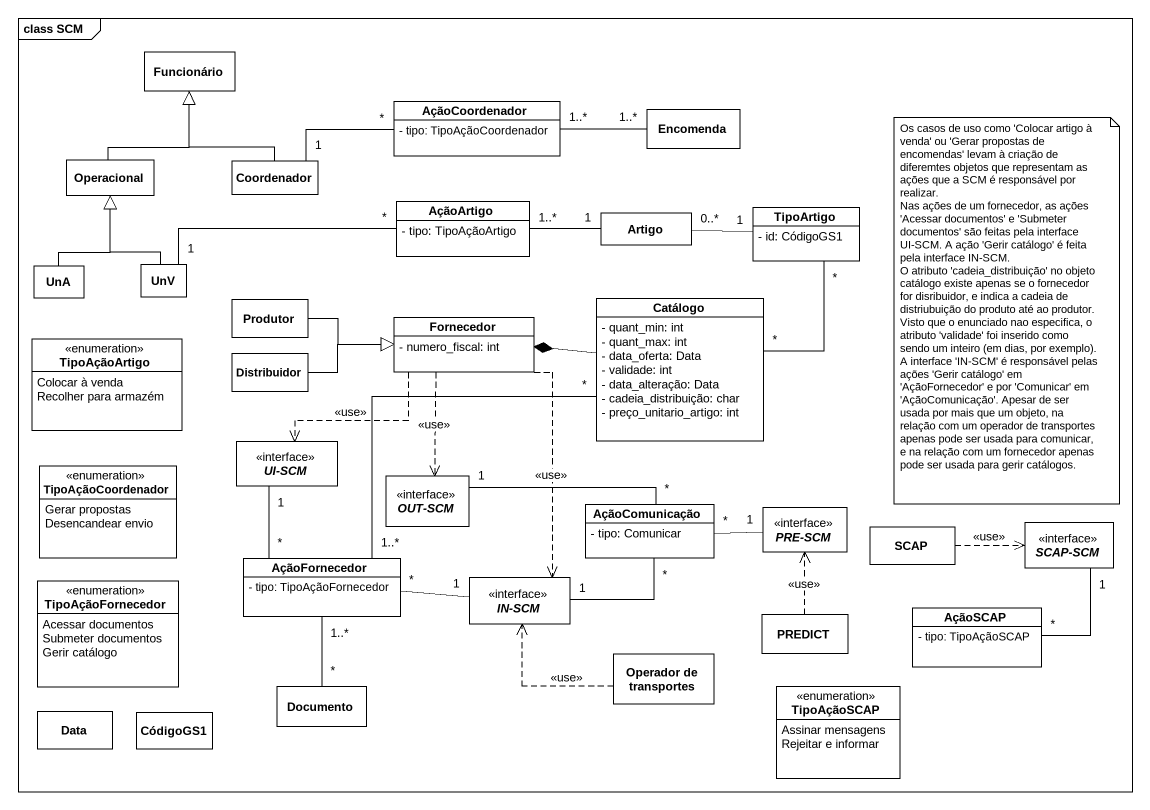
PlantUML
@startuml
mainframe class SCM
hide circle
hide empty members
skinparam classAttributeIconSize 0
class Funcionário
class AçãoCoordenador {
  - tipo: TipoAçãoCoordenador
}
class Encomenda
class Operacional
class Coordenador
class AçãoArtigo {
  - tipo: TipoAçãoArtigo
}
class Artigo
class TipoArtigo {
  - id: CódigoGS1
}
class UnA
class UnV
class Produtor
class Fornecedor {
  - numero_fiscal: int
}
class Catálogo {
  - quant_min: int
  - quant_max: int
  - data_oferta: Data
  - validade: int
  - data_alteração: Data
  - cadeia_distribuição: char
  - preço_unitario_artigo: int
}
enum TipoAçãoArtigo {
  Colocar à venda
  Recolher para armazém
}
class Distribuidor
enum TipoAçãoCoordenador {
  Gerar propostas
  Desencandear envio
}
interface "UI-SCM" as UI_SCM
interface "OUT-SCM" as OUT_SCM
class AçãoComunicação {
  - tipo: Comunicar
}
interface "PRE-SCM" as PRE_SCM
class SCAP
interface "SCAP-SCM" as SCAP_SCM
enum TipoAçãoFornecedor {
  Acessar documentos
  Submeter documentos
  Gerir catálogo
}
class AçãoFornecedor {
  - tipo: TipoAçãoFornecedor
}
interface "IN-SCM" as IN_SCM
class PREDICT
class AçãoSCAP {
  - tipo: TipoAçãoSCAP
}
class "Operador de transportes" as Operador_de_transportes
class Data
class CódigoGS1
class Documento
enum TipoAçãoSCAP {
  Assinar mensagens
  Rejeitar e informar
}
AçãoCoordenador "1..*" -right- "1..*" Encomenda
Operacional -up-|> Funcionário
Coordenador -up-|> Funcionário
Coordenador "1" -right- "*" AçãoCoordenador
Artigo "1" -left- "1..*" AçãoArtigo
TipoArtigo "1" -left- "0..*" Artigo
TipoArtigo "*" -- "*" Catálogo
UnA -up-|> Operacional
UnV -up-|> Operacional
UnV "1" -right- "*" AçãoArtigo
Produtor -right-|> Fornecedor
Fornecedor ..> UI_SCM : <<use>>
Fornecedor ..> OUT_SCM : <<use>>
Fornecedor ..> IN_SCM : <<use>>
Catálogo -left-* Fornecedor
Distribuidor -right-|> Fornecedor
UI_SCM "1" -- "*" AçãoFornecedor
OUT_SCM "1" -right- "*" AçãoComunicação
AçãoComunicação "*" -right- "1" PRE_SCM
AçãoComunicação "*" -left- "1" IN_SCM
SCAP .right.> SCAP_SCM : <<use>>
SCAP_SCM "1" -- "*" AçãoSCAP
AçãoFornecedor "1..*" -up- "*" Catálogo
AçãoFornecedor "1..*" -- "*" Documento
IN_SCM "1" -left- "*" AçãoFornecedor
PREDICT .up.> PRE_SCM : <<use>>
Operador_de_transportes .left.> IN_SCM : <<use>>
note as N1
  Os casos de uso como 'Colocar artigo à venda' ou 'Gerar propostas de encomendas' levam à criação de diferemtes objetos que representam as ações que a SCM é responsável por realizar.
  Nas ações de um fornecedor, as ações 'Acessar documentos' e 'Submeter documentos' são feitas pela interface UI-SCM. A ação 'Gerir catálogo' é feita pela interface IN-SCM.
  O atributo 'cadeia_distribuição' no objeto catálogo existe apenas se o fornecedor for disribuidor, e indica a cadeia de distriubuição do produto até ao produtor. Visto que o enunciado nao especifica, o atributo 'validade' foi inserido como sendo um inteiro (em dias, por exemplo).
  A interface 'IN-SCM' é responsável pelas ações 'Gerir catálogo' em 'AçãoFornecedor' e por 'Comunicar' em 'AçãoComunicação'. Apesar de ser usada por mais que um objeto, na relação com um operador de transportes apenas pode ser usada para comunicar, e na relação com um fornecedor apenas pode ser usada para gerir catálogos.
end note
@enduml
